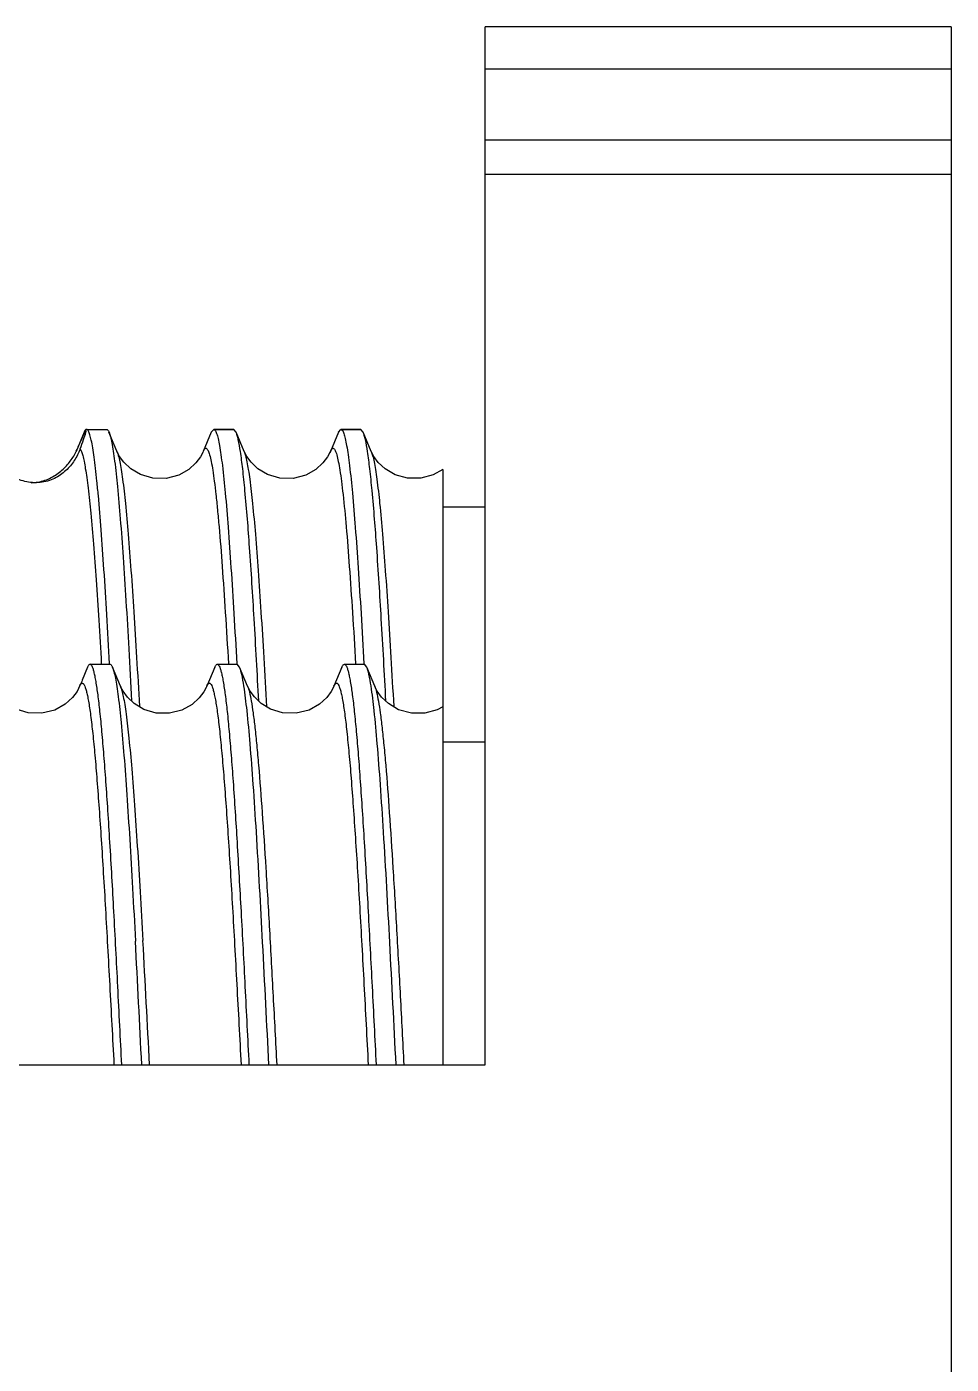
# Model space of a CAD drawing. Header units: millimetres. Extents: x 0 to 420, y 0 to 297.
# Drawn here: x 247.483 to 250.755, y 194.481 to 199.215 of the extents above; entities that cross this region are included whole.
import ezdxf

# ---------------------------------------------------------------- set-up
doc = ezdxf.new("R2010")
doc.units = ezdxf.units.MM
doc.header["$LTSCALE"] = 23.1
doc.layers.get('0').update_dxf_attribs({"linetype": 'CONTINUOUS'})
doc.layers.add('AXIS', color=7, linetype='CONTINUOUS')

msp = doc.modelspace()

# ---------------------------------------------------------------- linework, layer by layer
at = {"color": 7, "linetype": 'CONTINUOUS'}
for p, q in [((249.105, 195.5407), (249.105, 199.2152)), ((250.755, 199.2152), (249.105, 199.2152)), ((250.755, 199.2152), (250.755, 192.254)), ((250.755, 199.0652), (249.105, 199.0652)), ((250.755, 198.8138), (249.105, 198.8138)), ((250.755, 198.6921), (249.105, 198.6921)), ((247.6859, 197.7798), (247.6578, 197.7123)), ((247.8021, 197.7124), (247.7739, 197.7799)), ((248.136, 197.7799), (248.1078, 197.7123)), ((248.136, 197.7799), (248.1446, 197.7902)), ((248.2153, 197.7902), (248.1446, 197.7902)), ((248.224, 197.7798), (248.2153, 197.7902)), ((248.2521, 197.7123), (248.224, 197.7798)), ((248.5859, 197.7798), (248.5578, 197.7123)), ((248.5859, 197.7798), (248.5946, 197.7902)), ((248.6653, 197.7902), (248.5946, 197.7902)), ((248.6739, 197.7799), (248.6653, 197.7902)), ((248.7021, 197.7123), (248.6739, 197.7799)), ((248.955, 197.6476), (248.955, 195.5407)), ((249.105, 197.5152), (248.955, 197.5152)), ((247.6985, 196.9485), (247.6793, 196.9026)), ((247.8146, 196.8809), (247.7864, 196.9484)), ((248.1484, 196.9485), (248.1203, 196.881)), ((248.2364, 196.9485), (248.2278, 196.9589)), ((248.2646, 196.8811), (248.2364, 196.9485)), ((248.5985, 196.9485), (248.5703, 196.881)), ((248.6865, 196.9484), (248.6778, 196.9589)), ((248.7147, 196.8809), (248.6865, 196.9484)), ((248.955, 196.6839), (249.105, 196.6839))]:
    msp.add_line(p, q, dxfattribs=at)
for points in [[(248.1078, 197.7124), (248.1061, 197.7085), (248.0974, 197.6927), (248.0814, 197.6716), (248.0562, 197.6485), (248.0207, 197.6283), (247.9763, 197.6167), (247.9289, 197.6173), (247.8855, 197.6299), (247.851, 197.6506), (247.8267, 197.6736), (247.8115, 197.6943), (247.8034, 197.7095), (247.8021, 197.7125)], [(248.5578, 197.7123), (248.556, 197.7083), (248.5473, 197.6924), (248.5312, 197.6713), (248.506, 197.6484), (248.4705, 197.6282), (248.4263, 197.6166), (248.3789, 197.6173), (248.3354, 197.6299), (248.301, 197.6506), (248.2768, 197.6735), (248.2616, 197.6941), (248.2535, 197.7093), (248.2521, 197.7123)], [(248.955, 197.6476), (248.9213, 197.6286), (248.8775, 197.6168), (248.8301, 197.6172), (248.7864, 197.6295), (248.7516, 197.6501), (248.7272, 197.673), (248.7117, 197.6938), (248.7034, 197.7093), (248.7021, 197.7124)], [(247.6663, 196.8724), (247.6608, 196.8628), (247.6451, 196.8416), (247.6191, 196.8175), (247.5818, 196.7964), (247.5358, 196.785), (247.4881, 196.7865), (247.4457, 196.7996), (247.4124, 196.8202), (247.3887, 196.8429), (247.3738, 196.8633), (247.3658, 196.8783), (247.3646, 196.8811)], [(248.1203, 196.881), (248.1185, 196.8769), (248.1096, 196.8609), (248.0934, 196.8397), (248.068, 196.8167), (248.0324, 196.7966), (247.9881, 196.7852), (247.9407, 196.7861), (247.8974, 196.7988), (247.8631, 196.8195), (247.839, 196.8424), (247.8239, 196.863), (247.8159, 196.878), (247.8146, 196.881)], [(248.5703, 196.8811), (248.5689, 196.8777), (248.5607, 196.8626), (248.5451, 196.8416), (248.5195, 196.8178), (248.4824, 196.7966), (248.4363, 196.7851), (248.3884, 196.7865), (248.3458, 196.7996), (248.3124, 196.8202), (248.2887, 196.8429), (248.2738, 196.8633), (248.2658, 196.8783), (248.2646, 196.8811)], [(248.955, 196.8079), (248.9355, 196.7979), (248.8922, 196.7857), (248.8443, 196.7855), (248.7992, 196.7979), (248.7634, 196.8193), (248.7387, 196.8428), (248.7237, 196.8635), (248.7158, 196.8782), (248.7146, 196.881)]]:
    msp.add_lwpolyline(points, dxfattribs=at)
for points, knots in [([(248.1446, 197.7902), (248.1467, 197.7902), (248.1498, 197.7869), (248.1526, 197.7817), (248.1564, 197.772), (248.1607, 197.7556), (248.1656, 197.7305), (248.1706, 197.6986), (248.1778, 197.6427), (248.1866, 197.5569), (248.1965, 197.4364), (248.2064, 197.2941), (248.2165, 197.133), (248.223, 197.0197), (248.2262, 196.9604)], [0, 0, 0, 0, 0.007466, 0.013661, 0.021792, 0.044115, 0.074634, 0.113308, 0.159987, 0.276486, 0.421887, 0.593309, 0.787318, 1, 1, 1, 1]), ([(248.2391, 197.7122), (248.237, 197.7261), (248.2338, 197.7451), (248.2283, 197.7675), (248.2255, 197.7762), (248.224, 197.7798)], [0, 0, 0, 0, 0.608526, 0.83133, 1, 1, 1, 1]), ([(248.5946, 197.7902), (248.5967, 197.7902), (248.5999, 197.7869), (248.6026, 197.7817), (248.6064, 197.772), (248.6106, 197.7556), (248.6156, 197.7305), (248.6206, 197.6985), (248.6278, 197.6426), (248.6365, 197.5569), (248.6465, 197.4362), (248.6565, 197.2939), (248.6665, 197.1328), (248.673, 197.0194), (248.6763, 196.9601)], [0, 0, 0, 0, 0.007455, 0.013641, 0.021765, 0.044088, 0.074613, 0.113291, 0.159976, 0.27648, 0.421889, 0.593316, 0.787325, 1, 1, 1, 1]), ([(248.6891, 197.7122), (248.687, 197.7262), (248.6837, 197.7452), (248.6782, 197.7677), (248.6754, 197.7763), (248.6739, 197.7799)], [0, 0, 0, 0, 0.609064, 0.831765, 1, 1, 1, 1]), ([(248.3041, 196.8287), (248.2989, 196.9257), (248.289, 197.107), (248.2733, 197.3552), (248.2597, 197.5323), (248.2482, 197.6456), (248.2422, 197.6919), (248.2391, 197.7122)], [0, 0, 0, 0, 0.329045, 0.614564, 0.842016, 0.930262, 1, 1, 1, 1]), ([(248.2521, 197.7123), (248.2542, 197.7074), (248.2579, 197.6952), (248.2627, 197.6735), (248.2675, 197.6456), (248.2746, 197.5963), (248.2831, 197.52), (248.2928, 197.4122), (248.3025, 197.2843), (248.3123, 197.1386), (248.3221, 196.9781), (248.3285, 196.8664), (248.3317, 196.8086)], [0, 0, 0, 0, 0.017561, 0.041985, 0.073236, 0.111187, 0.206569, 0.326553, 0.46872, 0.630465, 0.808729, 1, 1, 1, 1]), ([(248.5578, 197.7123), (248.5586, 197.7142), (248.5601, 197.7175), (248.5628, 197.7214), (248.5659, 197.7235), (248.5694, 197.7228), (248.5722, 197.7198), (248.5749, 197.7151), (248.5776, 197.7084), (248.5816, 197.6956), (248.5863, 197.6744), (248.5918, 197.6432), (248.5972, 197.6042), (248.6051, 197.5376), (248.6145, 197.4371), (248.6254, 197.2978), (248.6363, 197.1359), (248.6433, 197.0209), (248.6469, 196.9602)], [0, 0, 0, 0, 0.008004, 0.013795, 0.017856, 0.021452, 0.026232, 0.033033, 0.04215, 0.053702, 0.084262, 0.124709, 0.174848, 0.234439, 0.380733, 0.559999, 0.768072, 1, 1, 1, 1]), ([(248.7541, 196.8287), (248.7489, 196.9257), (248.7389, 197.107), (248.7233, 197.3552), (248.7097, 197.5323), (248.6981, 197.6456), (248.6922, 197.6919), (248.6891, 197.7122)], [0, 0, 0, 0, 0.32905, 0.614566, 0.842021, 0.930266, 1, 1, 1, 1]), ([(248.7021, 197.7123), (248.7041, 197.7074), (248.7078, 197.6953), (248.7126, 197.6737), (248.7175, 197.6459), (248.7246, 197.5967), (248.733, 197.5205), (248.7427, 197.4129), (248.7525, 197.285), (248.7622, 197.1395), (248.7721, 196.9791), (248.7784, 196.8675), (248.7817, 196.8097)], [0, 0, 0, 0, 0.017544, 0.041871, 0.073017, 0.110945, 0.206373, 0.326245, 0.468478, 0.630362, 0.808635, 1, 1, 1, 1]), ([(248.1484, 196.9485), (248.1491, 196.95), (248.1504, 196.9527), (248.1528, 196.9566), (248.1554, 196.9589), (248.1571, 196.9589)], [0, 0, 0, 0, 0.359392, 0.638515, 1, 1, 1, 1]), ([(248.1571, 196.9589), (248.1584, 196.9589), (248.1616, 196.9568), (248.1647, 196.9512), (248.1681, 196.9426), (248.1715, 196.9306), (248.1749, 196.9154), (248.1799, 196.8886), (248.186, 196.847), (248.1928, 196.7877), (248.1997, 196.7164), (248.2066, 196.6339), (248.2163, 196.5035), (248.2281, 196.3191), (248.2418, 196.077), (248.2556, 195.8142), (248.2646, 195.6331), (248.2693, 195.5407)], [0, 0, 0, 0, 0.002732, 0.007073, 0.013518, 0.022198, 0.033147, 0.046371, 0.079557, 0.121501, 0.171833, 0.230094, 0.295737, 0.446614, 0.618739, 0.805573, 1, 1, 1, 1]), ([(248.2514, 196.8819), (248.2493, 196.8956), (248.2461, 196.9143), (248.2407, 196.9365), (248.2379, 196.945), (248.2364, 196.9485)], [0, 0, 0, 0, 0.608391, 0.83123, 1, 1, 1, 1]), ([(248.5985, 196.9485), (248.5991, 196.9501), (248.6004, 196.9528), (248.6028, 196.9566), (248.6054, 196.9589), (248.6071, 196.9589)], [0, 0, 0, 0, 0.359445, 0.638478, 1, 1, 1, 1]), ([(248.6071, 196.9589), (248.6084, 196.9589), (248.6115, 196.9568), (248.6147, 196.9512), (248.6181, 196.9426), (248.6215, 196.9306), (248.6249, 196.9154), (248.6299, 196.8886), (248.6359, 196.847), (248.6428, 196.7877), (248.6497, 196.7164), (248.6566, 196.6338), (248.6635, 196.5407), (248.6705, 196.438), (248.68, 196.2847), (248.6918, 196.077), (248.7055, 195.8141), (248.7146, 195.6331), (248.7193, 195.5407)], [0, 0, 0, 0, 0.002732, 0.007077, 0.013524, 0.022207, 0.033158, 0.046379, 0.079565, 0.121509, 0.171842, 0.230103, 0.295744, 0.368146, 0.446618, 0.618741, 0.805574, 1, 1, 1, 1]), ([(248.7015, 196.8818), (248.6993, 196.8955), (248.6962, 196.9142), (248.6907, 196.9363), (248.688, 196.9448), (248.6865, 196.9484)], [0, 0, 0, 0, 0.607933, 0.830868, 1, 1, 1, 1]), ([(248.34, 195.5407), (248.3327, 195.685), (248.3188, 195.9599), (248.3007, 196.2907), (248.2855, 196.5253), (248.2747, 196.6686), (248.264, 196.7849), (248.2559, 196.853), (248.2514, 196.8819)], [0, 0, 0, 0, 0.322487, 0.614025, 0.739412, 0.847139, 0.934674, 1, 1, 1, 1]), ([(248.2646, 196.8811), (248.2674, 196.8744), (248.2722, 196.8569), (248.2784, 196.8254), (248.2846, 196.7834), (248.2909, 196.7313), (248.2973, 196.6696), (248.3062, 196.5695), (248.3171, 196.4245), (248.3297, 196.2301), (248.3424, 196.0133), (248.355, 195.7809), (248.3634, 195.6217), (248.3677, 195.5407)], [0, 0, 0, 0, 0.016207, 0.040123, 0.071727, 0.110817, 0.157049, 0.210063, 0.334868, 0.481202, 0.644412, 0.819222, 1, 1, 1, 1]), ([(248.5703, 196.8811), (248.5714, 196.8835), (248.5729, 196.8869), (248.5758, 196.8903), (248.5777, 196.8917), (248.5798, 196.8921), (248.5819, 196.8912), (248.5838, 196.8894), (248.5866, 196.8854), (248.5898, 196.8779), (248.5935, 196.8661), (248.5972, 196.8505), (248.6009, 196.8314), (248.6047, 196.8086), (248.6084, 196.7822), (248.6122, 196.7523), (248.6174, 196.7058), (248.6239, 196.6397), (248.6314, 196.5512), (248.6388, 196.4514), (248.6463, 196.3413), (248.6539, 196.2222), (248.6614, 196.0954), (248.6689, 195.9624), (248.679, 195.7768), (248.6865, 195.6357), (248.6915, 195.5407)], [0, 0, 0, 0, 0.0059, 0.007995, 0.009634, 0.011025, 0.01249, 0.014314, 0.01665, 0.023102, 0.032095, 0.043687, 0.057892, 0.074703, 0.094094, 0.116007, 0.140372, 0.196184, 0.260966, 0.334066, 0.414614, 0.501709, 0.594431, 0.691735, 0.79251, 1, 1, 1, 1]), ([(248.79, 195.5407), (248.7827, 195.685), (248.7689, 195.9598), (248.7507, 196.2905), (248.7354, 196.5251), (248.7247, 196.6684), (248.714, 196.7847), (248.7059, 196.8528), (248.7015, 196.8818)], [0, 0, 0, 0, 0.322439, 0.613952, 0.739337, 0.847073, 0.934632, 1, 1, 1, 1]), ([(248.7147, 196.8809), (248.7175, 196.8742), (248.7222, 196.8567), (248.7284, 196.8251), (248.7346, 196.783), (248.7409, 196.731), (248.7473, 196.6693), (248.7563, 196.5691), (248.7672, 196.4242), (248.7797, 196.2298), (248.7924, 196.0131), (248.805, 195.7808), (248.8134, 195.6216), (248.8177, 195.5407)], [0, 0, 0, 0, 0.01624, 0.040253, 0.071899, 0.11096, 0.157191, 0.210286, 0.335118, 0.481359, 0.644519, 0.819274, 1, 1, 1, 1])]:
    msp.add_open_spline(points, degree=3, knots=knots, dxfattribs=at)
at = {"layer": 'AXIS', "color": 7, "linetype": 'CONTINUOUS'}
for p, q in [((247.6946, 197.7902), (247.7653, 197.7902)), ((247.6964, 197.7898), (247.6946, 197.7902)), ((248.1446, 197.7902), (248.2153, 197.7902)), ((248.5946, 197.7902), (248.6653, 197.7902)), ((247.6492, 197.6957), (247.6614, 197.7193)), ((247.6578, 197.7124), (247.6614, 197.7193)), ((247.6614, 197.7193), (247.6635, 197.7241)), ((247.7071, 196.9589), (247.7778, 196.9589)), ((248.1571, 196.9589), (248.2278, 196.9589)), ((248.6071, 196.9589), (248.6778, 196.9589)), ((247.6714, 196.8835), (247.6663, 196.8724)), ((245.9612, 195.5407), (249.105, 195.5407))]:
    msp.add_line(p, q, dxfattribs=at)
for centre, radius, start, end in [((247.5738, 197.8116), 0.1218, 344.2305, 344.8022), ((251.0954, 195.4766), 3.7018, 157.3422, 157.6621), ((90.3013, 187.6893), 157.7841, 2.852244, 3.011642), ((124.6044, 189.1321), 123.4797, 2.974984, 3.179385)]:
    msp.add_arc(centre, radius, start, end, dxfattribs=at)
for points, knots in [([(247.6635, 197.7241), (247.6677, 197.7339), (247.6754, 197.7514), (247.6832, 197.7689), (247.687, 197.7765)], [0, 0, 0, 0, 0.558552, 1, 1, 1, 1]), ([(247.691, 197.7785), (247.6887, 197.7701), (247.6821, 197.7507), (247.6753, 197.7315), (247.6714, 197.7204)], [0, 0, 0, 0, 0.428177, 1, 1, 1, 1]), ([(247.6912, 197.7885), (247.6907, 197.7881), (247.6885, 197.7855), (247.687, 197.7823), (247.6859, 197.7798)], [0, 0, 0, 0, 0.193247, 1, 1, 1, 1]), ([(247.687, 197.7765), (247.6877, 197.778), (247.6888, 197.7801), (247.6901, 197.7826), (247.6909, 197.784), (247.6916, 197.7848), (247.6919, 197.7855), (247.6925, 197.7855), (247.6925, 197.7851), (247.6925, 197.785)], [0, 0, 0, 0, 0.457374, 0.635568, 0.775431, 0.874075, 0.931467, 0.95642, 1, 1, 1, 1]), ([(247.6946, 197.7902), (247.6943, 197.7902), (247.693, 197.79), (247.6919, 197.7892), (247.6912, 197.7885)], [0, 0, 0, 0, 0.223294, 1, 1, 1, 1]), ([(247.6925, 197.785), (247.6925, 197.7843), (247.6921, 197.7825), (247.6917, 197.7808), (247.6914, 197.7797)], [0, 0, 0, 0, 0.372029, 1, 1, 1, 1]), ([(247.7763, 196.9604), (247.773, 197.0184), (247.7667, 197.1296), (247.7569, 197.2878), (247.7471, 197.4281), (247.7386, 197.5326), (247.7316, 197.6052), (247.7267, 197.6508), (247.7218, 197.6901), (247.7169, 197.723), (247.712, 197.7494), (247.7072, 197.7691), (247.703, 197.7813), (247.6993, 197.7874), (247.6974, 197.7893), (247.6964, 197.7898)], [0, 0, 0, 0, 0.208705, 0.399577, 0.568935, 0.713526, 0.77565, 0.830595, 0.878104, 0.917979, 0.950055, 0.974264, 0.990672, 0.996115, 1, 1, 1, 1]), ([(247.7653, 197.7902), (247.767, 197.7902), (247.7696, 197.788), (247.772, 197.7841), (247.7733, 197.7814), (247.7739, 197.7799)], [0, 0, 0, 0, 0.361994, 0.640777, 1, 1, 1, 1]), ([(247.7739, 197.7799), (247.776, 197.7749), (247.7797, 197.7624), (247.7845, 197.7401), (247.7894, 197.7112), (247.7966, 197.6597), (247.805, 197.5798), (247.8147, 197.4665), (247.8246, 197.3317), (247.8345, 197.1781), (247.8443, 197.0086), (247.8508, 196.8906), (247.854, 196.8295)], [0, 0, 0, 0, 0.016957, 0.040829, 0.071622, 0.109226, 0.204214, 0.324074, 0.466525, 0.628815, 0.807798, 1, 1, 1, 1]), ([(247.6714, 197.7204), (247.6663, 197.7062), (247.6526, 197.6786), (247.6224, 197.6424), (247.5816, 197.6136), (247.5304, 197.5989), (247.4761, 197.6028), (247.4273, 197.6241), (247.3885, 197.6563), (247.3687, 197.6822), (247.3606, 197.6957)], [0, 0, 0, 0, 0.113938, 0.230072, 0.353292, 0.485826, 0.623238, 0.756114, 0.881083, 1, 1, 1, 1]), ([(247.6714, 197.7204), (247.6735, 197.7179), (247.6771, 197.7102), (247.6816, 197.6957), (247.6861, 197.6754), (247.6907, 197.6494), (247.6954, 197.6179), (247.702, 197.5653), (247.7101, 197.4867), (247.7193, 197.3782), (247.7286, 197.2521), (247.7379, 197.1107), (247.7439, 197.0115), (247.7469, 196.9598)], [0, 0, 0, 0, 0.012796, 0.032609, 0.059739, 0.094181, 0.135795, 0.184413, 0.301935, 0.444991, 0.610942, 0.796956, 1, 1, 1, 1]), ([(247.8021, 197.7124), (247.8041, 197.7075), (247.8078, 197.6954), (247.8126, 197.6738), (247.8175, 197.646), (247.8246, 197.5967), (247.833, 197.5206), (247.8427, 197.4129), (247.8525, 197.2851), (247.8623, 197.1395), (247.8721, 196.9791), (247.8784, 196.8674), (247.8817, 196.8096)], [0, 0, 0, 0, 0.017565, 0.041926, 0.073075, 0.110945, 0.206358, 0.326319, 0.46844, 0.630242, 0.808603, 1, 1, 1, 1]), ([(248.1078, 197.7124), (248.1086, 197.7143), (248.1102, 197.7176), (248.1128, 197.7214), (248.116, 197.7236), (248.1194, 197.7228), (248.1222, 197.7197), (248.1249, 197.715), (248.1276, 197.7082), (248.1316, 197.6954), (248.1364, 197.6743), (248.1418, 197.643), (248.1472, 197.604), (248.1527, 197.5576), (248.1582, 197.5039), (248.166, 197.419), (248.1754, 197.2977), (248.1863, 197.136), (248.1933, 197.021), (248.1969, 196.9604)], [0, 0, 0, 0, 0.008009, 0.013809, 0.017871, 0.021469, 0.026288, 0.033161, 0.042359, 0.053976, 0.084569, 0.124982, 0.175112, 0.234781, 0.3036, 0.381097, 0.560216, 0.768193, 1, 1, 1, 1]), ([(247.4982, 197.6014), (247.5148, 197.6016), (247.5473, 197.6074), (247.5899, 197.6295), (247.6241, 197.6597), (247.6418, 197.6833), (247.6492, 197.6956)], [0, 0, 0, 0, 0.268146, 0.524961, 0.767663, 1, 1, 1, 1]), ([(247.7071, 196.9589), (247.7054, 196.9589), (247.7028, 196.9566), (247.7004, 196.9528), (247.6991, 196.9501), (247.6985, 196.9485)], [0, 0, 0, 0, 0.361089, 0.640196, 1, 1, 1, 1]), ([(247.8193, 195.5407), (247.8146, 195.633), (247.8056, 195.8141), (247.7918, 196.0769), (247.7801, 196.2847), (247.7705, 196.438), (247.7635, 196.5407), (247.7566, 196.6338), (247.7497, 196.7164), (247.7428, 196.7877), (247.7359, 196.8469), (247.7299, 196.8885), (247.725, 196.9154), (247.7215, 196.9306), (247.7182, 196.9426), (247.7147, 196.9512), (247.7116, 196.9568), (247.7084, 196.9589), (247.7071, 196.9589)], [0, 0, 0, 0, 0.194414, 0.381238, 0.553359, 0.631831, 0.704232, 0.769872, 0.828135, 0.878472, 0.92042, 0.953608, 0.966833, 0.977787, 0.986473, 0.992924, 0.997269, 1, 1, 1, 1]), ([(247.7778, 196.9589), (247.7795, 196.9589), (247.7821, 196.9566), (247.7845, 196.9527), (247.7858, 196.95), (247.7865, 196.9484)], [0, 0, 0, 0, 0.360309, 0.639644, 1, 1, 1, 1]), ([(247.7865, 196.9484), (247.7886, 196.9434), (247.7923, 196.9306), (247.7972, 196.9079), (247.8021, 196.8783), (247.8093, 196.8257), (247.8179, 196.744), (247.8279, 196.6283), (247.8378, 196.4907), (247.8478, 196.3341), (247.8578, 196.1614), (247.8642, 196.0413), (247.8675, 195.9791)], [0, 0, 0, 0, 0.016945, 0.04083, 0.071651, 0.10931, 0.204462, 0.324507, 0.467093, 0.62941, 0.808231, 1, 1, 1, 1]), ([(247.6714, 196.8835), (247.6724, 196.8856), (247.6742, 196.889), (247.678, 196.8921), (247.681, 196.8917), (247.6829, 196.8904), (247.6848, 196.8882), (247.6875, 196.8836), (247.6907, 196.8754), (247.6944, 196.8628), (247.698, 196.8465), (247.7017, 196.8267), (247.7054, 196.8034), (247.7107, 196.7654), (247.7171, 196.7096), (247.7245, 196.633), (247.7319, 196.5445), (247.7393, 196.4448), (247.7467, 196.3352), (247.7542, 196.2167), (247.7617, 196.0908), (247.7691, 195.9587), (247.7792, 195.7747), (247.7865, 195.6348), (247.7915, 195.5407)], [0, 0, 0, 0, 0.005184, 0.008403, 0.009781, 0.011394, 0.013453, 0.016062, 0.023088, 0.032641, 0.044755, 0.05943, 0.076651, 0.096397, 0.143283, 0.199529, 0.264506, 0.337572, 0.417975, 0.504781, 0.59704, 0.693781, 0.793931, 1, 1, 1, 1]), ([(247.8146, 196.8809), (247.8167, 196.8761), (247.8204, 196.8639), (247.8252, 196.8423), (247.83, 196.8145), (247.837, 196.7653), (247.8455, 196.6894), (247.8552, 196.5821), (247.8649, 196.4546), (247.8747, 196.3095), (247.8845, 196.1495), (247.8908, 196.0382), (247.894, 195.9806)], [0, 0, 0, 0, 0.01756, 0.041951, 0.073223, 0.111228, 0.206618, 0.326395, 0.46859, 0.630358, 0.808588, 1, 1, 1, 1]), ([(248.1203, 196.881), (248.1213, 196.8835), (248.1229, 196.8869), (248.1257, 196.8903), (248.1277, 196.8917), (248.1298, 196.892), (248.1319, 196.8912), (248.1338, 196.8894), (248.1366, 196.8854), (248.1398, 196.8779), (248.1435, 196.8662), (248.1472, 196.8507), (248.1509, 196.8315), (248.1546, 196.8087), (248.1584, 196.7823), (248.1622, 196.7524), (248.1674, 196.706), (248.1739, 196.6399), (248.1813, 196.5514), (248.1888, 196.4516), (248.1963, 196.3415), (248.2039, 196.2224), (248.2114, 196.0956), (248.2189, 195.9625), (248.229, 195.7768), (248.2365, 195.6357), (248.2415, 195.5407)], [0, 0, 0, 0, 0.005891, 0.007978, 0.009611, 0.011002, 0.012466, 0.014282, 0.016604, 0.023017, 0.031971, 0.043546, 0.057765, 0.074601, 0.093999, 0.1159, 0.140245, 0.196013, 0.26079, 0.333902, 0.414464, 0.501574, 0.594319, 0.691655, 0.792463, 1, 1, 1, 1])]:
    msp.add_open_spline(points, degree=3, knots=knots, dxfattribs=at)

doc.saveas('drawing.dxf')
